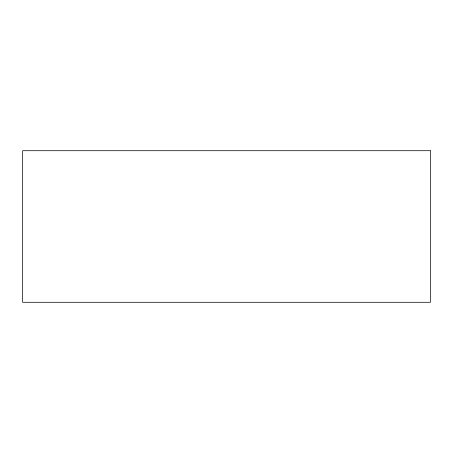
<?xml version="1.0" encoding="UTF-8"?>
<svg xmlns="http://www.w3.org/2000/svg" width="453" height="453" viewBox="0 0 453 453"><rect width="100%" height="100%" fill="white"/><g stroke="black" fill="none" stroke-linecap="round" stroke-linejoin="round"><path stroke-width="0.68" d="M430.35 150.707L22.65 150.707L22.65 302.293L430.35 302.293L430.35 150.707"/></g></svg>
